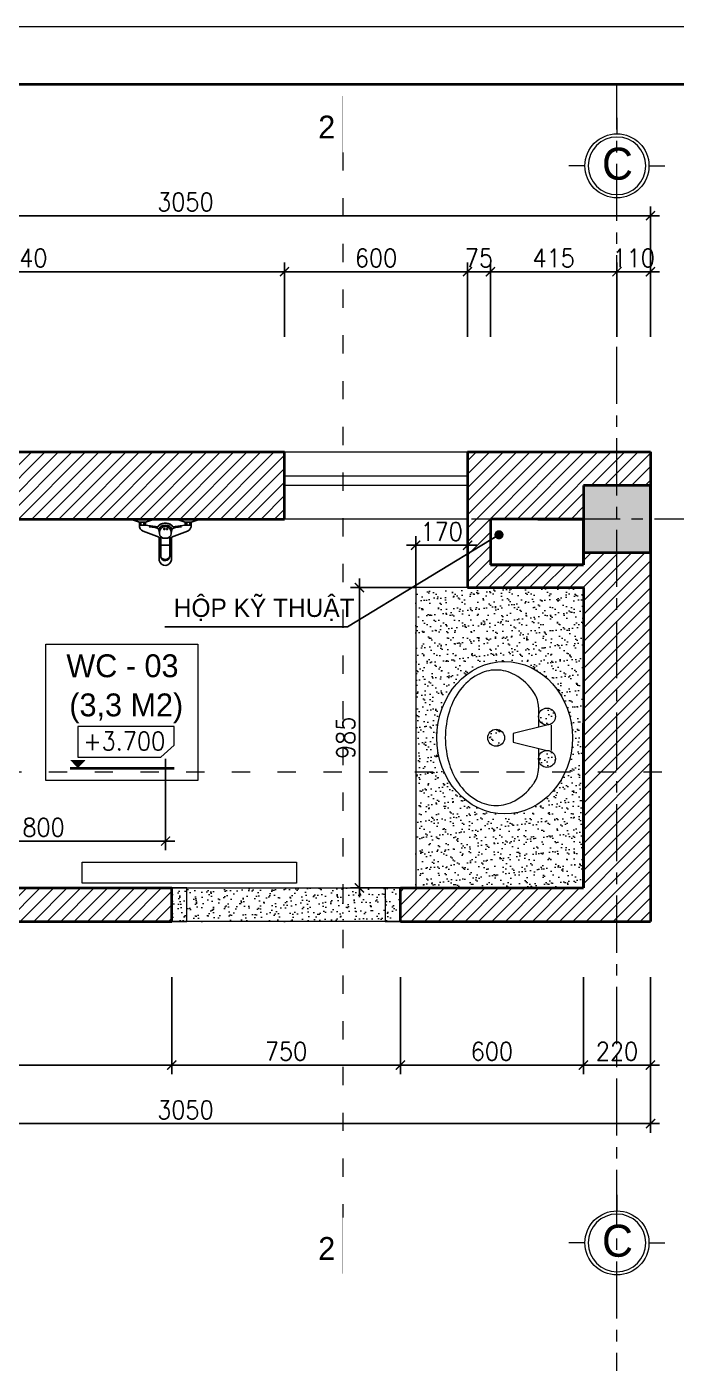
# Model space of a CAD drawing. Header units: millimetres. Extents: x -529782 to -142003, y -492574 to -273331.
# Drawn here: x -217351 to -215221, y -448707 to -444323 of the extents above; entities that cross this region are included whole.
import ezdxf
from ezdxf.enums import TextEntityAlignment as Align

# ---------------------------------------------------------------- set-up
doc = ezdxf.new("R2010")
doc.units = ezdxf.units.MM
doc.header["$LTSCALE"] = 500
doc.header["$MEASUREMENT"] = 0
doc.header["$PDMODE"] = 3
doc.linetypes.add('ACAD_ISO03W100', pattern=[30, 12, -18])
doc.linetypes.add('CENTER', pattern=[2, 1.25, -0.25, 0.25, -0.25])
doc.layers.get('0').update_dxf_attribs({"linetype": 'CONTINUOUS', "lineweight": 13})
doc.layers.get('Defpoints').update_dxf_attribs({"color": 255, "linetype": 'CONTINUOUS', "lineweight": 13})
for name, color, linetype, lineweight in [('1.cat 30', 30, 'CONTINUOUS', 35), ('1.cot', 2, 'CONTINUOUS', 35), ('2.thay 145', 145, 'CONTINUOUS', 18), ('3.manh 08', 8, 'CONTINUOUS', 9), ('5.noi that 15', 15, 'CONTINUOUS', 9), ('7.tim 67', 67, 'CENTER', 9), ('8.vat lieu 08', 8, 'CONTINUOUS', 5), ('9.text \xad white', 7, 'CONTINUOUS', 15), ('CA.dim 08', 251, 'CONTINUOUS', 13), ('CA.manh 08', 8, 'CONTINUOUS', 9), ('CA.thay 145', 145, 'CONTINUOUS', 18), ('noithat', 15, 'CONTINUOUS', 9)]:
    doc.layers.add(name, color=color, linetype=linetype, lineweight=lineweight)
for name, color, linetype in [('Furniture', 155, 'CONTINUOUS'), ('HACH', 250, 'CONTINUOUS'), ('THAY', 7, 'CONTINUOUS')]:
    doc.layers.add(name, color=color, linetype=linetype)
doc.styles.add('CA.JSC1', font='')
doc.styles.get("Standard").update_dxf_attribs({"font": 'txt.shx', "width": 0.9})
doc.styles.add('VnAvantH', font='')
doc.styles.get('CA.JSC1').set_extended_font_data('.VnAvantH')
doc.styles.get('VnAvantH').set_extended_font_data('.VnAvantH')
doc.dimstyles.new('CA 30', dxfattribs={"dimscale": 0, "dimtxt": 60, "dimasz": 30, "dimexe": 30, "dimexo": 0, "dimgap": 15, "dimtad": 1, "dimdec": 0, "dimzin": 0, "dimdsep": 46, "dimtxsty": 'Standard', "dimblk": 'ARCHTICK', "dimcen": 0.09, "dimdle": 30, "dimclrd": 256, "dimclre": 256, "dimclrt": 7, "dimadec": 0, "dimazin": 0, "dimtfac": 1, "dimtdec": 0, "dimtix": 1, "dimtmove": 2, "dimatfit": 3, "dimldrblk": 'DOT', "dimfxl": 1, "dimtolj": 1, "dimtzin": 0, "dimarcsym": 0})

# ---------------------------------------------------------------- blocks, each defined once
blk = doc.blocks.new('A$C1A9D127A')
at = {"layer": 'noithat', "color": 135, "linetype": 'Continuous'}
for p, q in [((49.99985728343017, 109.9998206971213), (-0.0001427165698260069, 109.9998206971213)), ((-0.0001427165698260069, 109.9998206971213), (-0.0001427165698260069, -0.000179302878677845)), ((49.99985728343017, -0.000179302878677845), (49.99985728343017, 109.9998206971213)), ((-0.0001427165698260069, -0.000179302878677845), (49.99985728343017, -0.000179302878677845))]:
    blk.add_line(p, q, dxfattribs=at)
blk = doc.blocks.new('A$C4F894D79')
at = {"layer": 'noithat'}
for p, q in [((242.2402637004852, 435.7401064969599), (339.1364504694939, 435.7401064969599)), ((242.2402637004852, 419.5907420367002), (274.5389926210046, 290.3958263471723)), ((306.8377215415239, 290.3958263471723), (339.1364504694939, 419.5907420367002)), ((173.4940664246678, 387.2920131161809), (250.3149459287524, 387.2920131161809)), ((331.0617682337761, 387.2920131161809), (408.1046692058444, 387.2920131161809)), ((274.5389926210046, 290.3958263471723), (306.8377215415239, 290.3958263471723))]:
    blk.add_line(p, q, dxfattribs=at)
for centre in [(209.9415347799659, 419.5907420367002), (371.4351793900132, 419.5907420367002), (290.6883570849895, 225.7983685024083)]:
    blk.add_circle(centre, 32.29872892255662, dxfattribs=at)
for centre, radius, start, end in [((232.9384881556034, 196.217803709209), 208.265595459182, 122.2598079683541, 151.0887989992334), ((173.4940664246678, 290.3958263471723), 96.89618676766986, 90, 122.2598079683541), ((408.1046692058444, 290.3958263471723), 96.89618676766986, 56.09549007639636, 90), ((313.5024673640728, 149.6368352472782), 266.4918060370317, 53.13010218340126, 56.09549007639636), ((348.4382260069251, 196.217803709209), 208.265595459182, 28.91120100076662, 53.13010218340126), ((179.3781519606709, 225.7983685024083), 147.0796262590559, 151.0887989992334, 180), ((401.9985622018576, 225.7983685024083), 147.0796262590559, 0, 28.91120100076662), ((179.3781519606709, 225.7983685024083), 147.0796262590559, 180, 208.9112010007666), ((401.9985622018576, 225.7983685024083), 147.0796262590559, 331.0887989992334, 0), ((232.9384881556034, 255.3789332956076), 208.265595459182, 208.9112010007666, 233.1301021834012), ((348.4382260069251, 255.3789332956076), 208.265595459182, 306.8698978165987, 331.0887989992334), ((267.8742468059063, 301.9599017575383), 266.4918060370317, 233.1301021834012, 252.742060996397), ((313.5024673640728, 301.9599017575383), 266.4918060370317, 287.257939003603, 306.8698978165987), ((290.6883570849895, 375.3974571116269), 343.3914621439997, 252.742060996397, 270), ((290.6883570849895, 375.3974571116269), 343.3914621439997, 270, 287.257939003603)]:
    blk.add_arc(centre, radius, start, end, dxfattribs=at)
blk.add_ellipse((290.6883570849895, 258.0971533693373), major_axis=(-290.6885603030169, 5.339685868958306e-14), ratio=0.888888696429528, dxfattribs=at)
blk = doc.blocks.new('A$C74453D6C')
at = {"layer": 'Furniture'}
for p, q in [((90.00004055414684, 59.99998792131373), (90.00004055414684, 133.3727891468952)), ((130.0000405541468, 59.99998792131373), (130.0000405541468, 136.5645039243973)), ((95.00004055414684, 57.55009246669215), (95.00004055413956, 122.520982168644)), ((125.0000405541468, 57.55009246669943), (125.0000405541468, 124.236653910637)), ((95.11470012660357, 86.01529364433372), (125.122548461306, 86.01529364433372)), ((101.9408958789099, 62.71628759763553), (118.0591852293765, 62.71628759763553)), ((25.00004055414684, 19.99998792131373), (45.00004055414684, 19.99998792131373)), ((25.00004055414684, 9.999987921313732), (25.00004055414684, 19.99998792131373)), ((25.00004055414684, 9.999987921313732), (45.00004055414684, 9.999987921313732)), ((30.00004055414684, 9.999987921313732), (30.00004055414684, 19.99998792131373)), ((40.00004055414684, 9.999987921321008), (40.00004055415411, 19.99998792131373)), ((45.00004055415411, 19.99998792131373), (85.2706697194335, 25.17879571032245)), ((45.00004055414684, 9.999987921313732), (45.00004055415411, 19.99998792131373)), ((175.0000405541396, 19.99998792131373), (134.7294113888602, 25.17879571032245)), ((195.0000405541468, 19.99998792131373), (175.0000405541468, 19.99998792131373)), ((175.0000405541468, 9.999987921313732), (175.0000405541396, 19.99998792131373)), ((195.0000405541468, 9.999987921313732), (175.0000405541468, 9.999987921313732)), ((180.0000405541468, 9.999987921321008), (180.0000405541396, 19.99998792131373)), ((190.0000405541468, 9.999987921313732), (190.0000405541468, 19.99998792131373)), ((195.0000405541468, 9.999987921313732), (195.0000405541468, 19.99998792131373)), ((4.055413592141122e-05, -1.207867899211124e-05), (220.0000405541359, -1.207867899211124e-05))]:
    blk.add_line(p, q, dxfattribs=at)
for points in [[(90.00004055414684, 59.99998792131373), (37.30134187035947, 39.29688557474583, 0.3252642360319261), (25.00004055414684, 19.99998792131373, -1.548050645562933)], [(130.0000405541468, 59.99998792131373), (182.6987392379342, 39.29688557474583, -0.3252642360319261), (195.0000405541468, 19.99998792131373, 1.548050645562933)], [(56.5251327026017, 25.24673331608938), (76.8877200070965, 28.10110671093571, 0.2006331427512579), (88.31913278787033, 34.88027260484523), (90.10549242389607, 43.08674152079038)], [(163.474948405692, 25.24673331608938), (143.1123611011972, 28.10110671093571, -0.2006331427512579), (131.6809483204233, 34.88027260484523), (129.8945886843976, 43.08674152079038)]]:
    blk.add_lwpolyline(points, format="xyb", dxfattribs=at)
for points in [[(102.6087625633481, 31.31236402360082), (105.8239188685511, 31.31236402360082), (105.8239188685511, 34.16673741844716), (102.6087625633481, 34.16673741844716)], [(111.8968763975972, 31.31236402360082), (115.1120327028002, 31.31236402360082), (115.1120327028002, 34.16673741844716), (111.8968763975972, 34.16673741844716)]]:
    blk.add_lwpolyline(points, close=True, dxfattribs=at)
for centre, radius, start, end in [((110.2635287735393, 131.6664940844057), 20.33520094954251, 13.93751671155681, 175.1867409463144), ((110.1156574555644, 121.3571568103944), 15.1603550016278, 10.94904892019507, 175.5972039167274), ((110.443214400846, 115.6295411371539), 16.91104899025838, 30.59483760564591, 155.9514152310126), ((110.0000405541359, 44.64304854050715), 19.78867814970727, 114.0328522402732, 65.96714775972676), ((33.30998220064066, -47.02486619494448), 57.62715607375797, 98.29106195623102, 125.3117570166111), ((36.69009890763118, -47.02486619494448), 57.62715607375797, 54.68824298338892, 81.70893804376897), ((110.0000405541359, 44.27243831817032), 31.24274267596707, 217.6718688675373, 309.0224938748531), ((110.0000405541359, 44.64304854050715), 24.78867814970727, 205.4382988911245, 334.561701109831), ((110.0000405541359, 44.27243831817032), 31.24274267596707, 230.977506125147, 322.3281311324627), ((183.3099822006407, -47.02486619494448), 57.62715607375797, 98.29106195623102, 125.3117570166111), ((186.6900989076312, -47.02486619494448), 57.62715607375797, 54.68824298338892, 81.70893804376897)]:
    blk.add_arc(centre, radius, start, end, dxfattribs=at)
blk = doc.blocks.new('khung co loan')
at = {"layer": '1.cat 30'}
blk.add_lwpolyline([(1158.281703106128, -14553.47590842255), (1158.281703106128, -303.4759079545038), (20658.28170374641, -303.4759079545038), (20658.28170374641, -14553.47590842255)], close=True, dxfattribs=at)
at = {"layer": '3.manh 08'}
blk.add_lwpolyline([(0, -14850.00000048772), (21000.00000000023, -14850.00000048772), (21000.00000000023, -4.877219907939434e-07), (0, -4.877219907939434e-07)], close=True, dxfattribs=at)
blk = doc.blocks.new('A$C41BA5761')
at = {"layer": '2.thay 145'}
blk.add_lwpolyline([(839.9994073519047, 524.9998310285737, -3898660.642287513), (839.9994073521084, 525.0001542164828, 1.154242490888426e-06), (839.9994073524431, 524.9999926225864, 1.154242490888426e-06)], format="xyb", dxfattribs=at)
at = {"layer": '3.manh 08'}
for p, q in [((524.9994049160159, 1050.000159478077), (524.9994049160159, 875.0001713204256)), ((174.9994048396911, 525.0001523148676), (-0.000583361616008915, 525.0001523148676)), ((874.9994049923262, 525.0001523148676), (1049.999393193633, 525.0001523148676)), ((524.9994049160159, 0.0001831847475841641), (524.9994049160159, 175.000171342399))]:
    blk.add_line(p, q, dxfattribs=at)
blk.add_arc((524.9994049160159, 525.0001713313977), 349.9999999890093, 359.9999968883953, 359.9999381014106, dxfattribs=at)
blk = doc.blocks.new('_ArchTick')
at = {"color": 1, "linetype": 'ByBlock', "const_width": 0.150000081}
blk.add_lwpolyline([(-0.5000002699998731, -0.5000002699998731), (0.5000002699998731, 0.5000002699998731)], dxfattribs=at)
blk = doc.blocks.new('*D833')
at = {"layer": 'CA.dim 08', "lineweight": -2, "transparency": 16777216}
for p, q in [((-218245.3182718493, -445340.1139941132), (-218245.3182718493, -445096.7197092463)), ((-216505.3182718494, -445340.1139941132), (-216505.3182718494, -445096.7197092463)), ((-218275.3182718493, -445126.7197092463), (-216475.3182718494, -445126.7197092463))]:
    blk.add_line(p, q, dxfattribs=at)
at = {"layer": 'Defpoints', "color": 0, "transparency": 16777216}
for p in [(-216505.3182718494, -445126.7197092463), (-218245.3182718493, -445340.1139941132), (-216505.3182718494, -445340.1139941132)]:
    blk.add_point(p, dxfattribs=at)
at = {"layer": 'CA.dim 08', "lineweight": -2, "transparency": 16777216, "xscale": 30, "yscale": 30, "zscale": 30, "rotation": 180}
blk.add_blockref('_ArchTick', (-218245.3182718493, -445126.7197092463), dxfattribs=at)
at = {"layer": 'CA.dim 08', "lineweight": -2, "transparency": 16777216, "xscale": 30, "yscale": 30, "zscale": 30}
blk.add_blockref('_ArchTick', (-216505.3182718494, -445126.7197092463), dxfattribs=at)
at = {"layer": 'CA.dim 08', "color": 7, "transparency": 16777216, "insert": (-217375.3182718493, -445081.7197092463), "char_height": 60, "attachment_point": 5}
blk.add_mtext('\\A1;1740', dxfattribs=at)
blk = doc.blocks.new('_DOT')
at = {"color": 1, "linetype": 'ByBlock'}
blk.add_line((-0.5, 0), (-1, 0), dxfattribs=at)
at = {"color": 1, "linetype": 'ByBlock', "const_width": 0.5}
blk.add_lwpolyline([(-0.25, 0, 1), (0.25, 0, 1)], format="xyb", close=True, dxfattribs=at)
blk = doc.blocks.new('DOT')
at = {"layer": 'THAY', "color": 0, "linetype": 'ByBlock'}
blk.add_line((-0.5, 0), (-1, 0), dxfattribs=at)
at = {"layer": 'THAY', "color": 0, "linetype": 'ByBlock', "const_width": 0.5}
blk.add_lwpolyline([(-0.25, 0, 1), (0.25, 0, 1)], format="xyb", close=True, dxfattribs=at)
blk = doc.blocks.new('*D834')
at = {"layer": 'CA.dim 08', "lineweight": -2, "transparency": 16777216}
for p, q in [((-216505.3182718494, -445340.1139941132), (-216505.3182718494, -445096.7197092463)), ((-215905.3182718494, -445340.1139941132), (-215905.3182718494, -445096.7197092463)), ((-216535.3182718494, -445126.7197092463), (-215875.3182718494, -445126.7197092463))]:
    blk.add_line(p, q, dxfattribs=at)
at = {"layer": 'Defpoints', "color": 0, "transparency": 16777216}
for p in [(-215905.3182718494, -445126.7197092463), (-216505.3182718494, -445340.1139941132), (-215905.3182718494, -445340.1139941132)]:
    blk.add_point(p, dxfattribs=at)
at = {"layer": 'CA.dim 08', "lineweight": -2, "transparency": 16777216, "xscale": 30, "yscale": 30, "zscale": 30, "rotation": 180}
blk.add_blockref('_ArchTick', (-216505.3182718494, -445126.7197092463), dxfattribs=at)
at = {"layer": 'CA.dim 08', "lineweight": -2, "transparency": 16777216, "xscale": 30, "yscale": 30, "zscale": 30}
blk.add_blockref('_ArchTick', (-215905.3182718494, -445126.7197092463), dxfattribs=at)
at = {"layer": 'CA.dim 08', "color": 7, "transparency": 16777216, "insert": (-216205.3182718494, -445081.7197092463), "char_height": 60, "attachment_point": 5}
blk.add_mtext('\\A1;600', dxfattribs=at)
blk = doc.blocks.new('*D835')
at = {"layer": 'CA.dim 08', "lineweight": -2, "transparency": 16777216}
for p, q in [((-215905.3182718494, -445340.1139941132), (-215905.3182718494, -445096.7197092463)), ((-215830.3182718494, -445340.1139941132), (-215830.3182718494, -445096.7197092463)), ((-215905.3182718494, -445126.7197092463), (-215935.3182718494, -445126.7197092463)), ((-215905.3182718494, -445126.7197092463), (-215830.3182718494, -445126.7197092463)), ((-215830.3182718494, -445126.7197092463), (-215800.3182718494, -445126.7197092463))]:
    blk.add_line(p, q, dxfattribs=at)
at = {"layer": 'Defpoints', "color": 0, "transparency": 16777216}
for p in [(-215830.3182718494, -445126.7197092463), (-215905.3182718494, -445340.1139941132), (-215830.3182718494, -445340.1139941132)]:
    blk.add_point(p, dxfattribs=at)
at = {"layer": 'CA.dim 08', "lineweight": -2, "transparency": 16777216, "xscale": 30, "yscale": 30, "zscale": 30}
blk.add_blockref('_ArchTick', (-215905.3182718494, -445126.7197092463), dxfattribs=at)
at = {"layer": 'CA.dim 08', "lineweight": -2, "transparency": 16777216, "xscale": 30, "yscale": 30, "zscale": 30, "rotation": 180}
blk.add_blockref('_ArchTick', (-215830.3182718494, -445126.7197092463), dxfattribs=at)
at = {"layer": 'CA.dim 08', "color": 7, "transparency": 16777216, "insert": (-215867.8182718494, -445081.7197092463), "char_height": 60, "attachment_point": 5}
blk.add_mtext('\\A1;75', dxfattribs=at)
blk = doc.blocks.new('*D836')
at = {"layer": 'CA.dim 08', "lineweight": -2, "transparency": 16777216}
for p, q in [((-215830.3182718494, -445340.1139941132), (-215830.3182718494, -445096.7197092463)), ((-215415.3182718494, -445340.1139941132), (-215415.3182718494, -445096.7197092463)), ((-215860.3182718494, -445126.7197092463), (-215385.3182718494, -445126.7197092463))]:
    blk.add_line(p, q, dxfattribs=at)
at = {"layer": 'Defpoints', "color": 0, "transparency": 16777216}
for p in [(-215415.3182718494, -445126.7197092463), (-215830.3182718494, -445340.1139941132), (-215415.3182718494, -445340.1139941132)]:
    blk.add_point(p, dxfattribs=at)
at = {"layer": 'CA.dim 08', "lineweight": -2, "transparency": 16777216, "xscale": 30, "yscale": 30, "zscale": 30, "rotation": 180}
blk.add_blockref('_ArchTick', (-215830.3182718494, -445126.7197092463), dxfattribs=at)
at = {"layer": 'CA.dim 08', "lineweight": -2, "transparency": 16777216, "xscale": 30, "yscale": 30, "zscale": 30}
blk.add_blockref('_ArchTick', (-215415.3182718494, -445126.7197092463), dxfattribs=at)
at = {"layer": 'CA.dim 08', "color": 7, "transparency": 16777216, "insert": (-215622.8182718494, -445081.7197092463), "char_height": 60, "attachment_point": 5}
blk.add_mtext('\\A1;415', dxfattribs=at)
blk = doc.blocks.new('*D837')
at = {"layer": 'CA.dim 08', "lineweight": -2, "transparency": 16777216}
for p, q in [((-215415.3182718494, -445340.1139941132), (-215415.3182718494, -445096.7197092463)), ((-215305.3182718494, -445340.1139941132), (-215305.3182718494, -445096.7197092463)), ((-215415.3182718494, -445126.7197092463), (-215445.3182718494, -445126.7197092463)), ((-215415.3182718494, -445126.7197092463), (-215305.3182718494, -445126.7197092463)), ((-215305.3182718494, -445126.7197092463), (-215275.3182718494, -445126.7197092463))]:
    blk.add_line(p, q, dxfattribs=at)
at = {"layer": 'Defpoints', "color": 0, "transparency": 16777216}
for p in [(-215305.3182718494, -445126.7197092463), (-215415.3182718494, -445340.1139941132), (-215305.3182718494, -445340.1139941132)]:
    blk.add_point(p, dxfattribs=at)
at = {"layer": 'CA.dim 08', "lineweight": -2, "transparency": 16777216, "xscale": 30, "yscale": 30, "zscale": 30}
blk.add_blockref('_ArchTick', (-215415.3182718494, -445126.7197092463), dxfattribs=at)
at = {"layer": 'CA.dim 08', "lineweight": -2, "transparency": 16777216, "xscale": 30, "yscale": 30, "zscale": 30, "rotation": 180}
blk.add_blockref('_ArchTick', (-215305.3182718494, -445126.7197092463), dxfattribs=at)
at = {"layer": 'CA.dim 08', "color": 7, "transparency": 16777216, "insert": (-215360.3182718494, -445081.7197092463), "char_height": 60, "attachment_point": 5}
blk.add_mtext('\\A1;110', dxfattribs=at)
blk = doc.blocks.new('*D838')
at = {"layer": 'CA.dim 08', "lineweight": -2, "transparency": 16777216}
for p, q in [((-218355.3182718493, -445340.1139941132), (-218355.3182718493, -444912.9659336547)), ((-215305.3182718494, -445340.1139941132), (-215305.3182718494, -444912.9659336547)), ((-218385.3182718493, -444942.9659336547), (-215275.3182718494, -444942.9659336547))]:
    blk.add_line(p, q, dxfattribs=at)
at = {"layer": 'Defpoints', "color": 0, "transparency": 16777216}
for p in [(-215305.3182718494, -444942.9659336547), (-218355.3182718493, -445340.1139941132), (-215305.3182718494, -445340.1139941132)]:
    blk.add_point(p, dxfattribs=at)
at = {"layer": 'CA.dim 08', "lineweight": -2, "transparency": 16777216, "xscale": 30, "yscale": 30, "zscale": 30, "rotation": 180}
blk.add_blockref('_ArchTick', (-218355.3182718493, -444942.9659336547), dxfattribs=at)
at = {"layer": 'CA.dim 08', "lineweight": -2, "transparency": 16777216, "xscale": 30, "yscale": 30, "zscale": 30}
blk.add_blockref('_ArchTick', (-215305.3182718494, -444942.9659336547), dxfattribs=at)
at = {"layer": 'CA.dim 08', "color": 7, "transparency": 16777216, "insert": (-216830.3182718493, -444897.9659336547), "char_height": 60, "attachment_point": 5}
blk.add_mtext('\\A1;3050', dxfattribs=at)
blk = doc.blocks.new('*D849')
at = {"layer": 'CA.dim 08', "lineweight": -2, "transparency": 16777216}
for p, q in [((-218245.3182718494, -447440.4341369509), (-218245.3182718494, -447758.9556624941)), ((-216875.3182718493, -447440.4341369509), (-216875.3182718493, -447758.9556624941)), ((-218275.3182718494, -447728.9556624941), (-216845.3182718493, -447728.9556624941))]:
    blk.add_line(p, q, dxfattribs=at)
at = {"layer": 'Defpoints', "color": 0, "transparency": 16777216}
for p in [(-218245.3182718494, -447440.4341369509), (-216875.3182718493, -447440.4341369509), (-216875.3182718493, -447728.9556624941)]:
    blk.add_point(p, dxfattribs=at)
at = {"layer": 'CA.dim 08', "lineweight": -2, "transparency": 16777216, "xscale": 30, "yscale": 30, "zscale": 30, "rotation": 180}
blk.add_blockref('_ArchTick', (-218245.3182718494, -447728.9556624941), dxfattribs=at)
at = {"layer": 'CA.dim 08', "lineweight": -2, "transparency": 16777216, "xscale": 30, "yscale": 30, "zscale": 30}
blk.add_blockref('_ArchTick', (-216875.3182718493, -447728.9556624941), dxfattribs=at)
at = {"layer": 'CA.dim 08', "color": 7, "transparency": 16777216, "insert": (-217560.3182718494, -447683.9556624941), "char_height": 60, "attachment_point": 5}
blk.add_mtext('\\A1;1370', dxfattribs=at)
blk = doc.blocks.new('*D850')
at = {"layer": 'CA.dim 08', "lineweight": -2, "transparency": 16777216}
for p, q in [((-216875.3182718493, -447440.4341369509), (-216875.3182718493, -447758.9556624941)), ((-216125.3182718493, -447440.4341369509), (-216125.3182718493, -447758.9556624941)), ((-216905.3182718493, -447728.9556624941), (-216095.3182718493, -447728.9556624941))]:
    blk.add_line(p, q, dxfattribs=at)
at = {"layer": 'Defpoints', "color": 0, "transparency": 16777216}
for p in [(-216875.3182718493, -447440.4341369509), (-216125.3182718493, -447440.4341369509), (-216125.3182718493, -447728.9556624941)]:
    blk.add_point(p, dxfattribs=at)
at = {"layer": 'CA.dim 08', "lineweight": -2, "transparency": 16777216, "xscale": 30, "yscale": 30, "zscale": 30, "rotation": 180}
blk.add_blockref('_ArchTick', (-216875.3182718493, -447728.9556624941), dxfattribs=at)
at = {"layer": 'CA.dim 08', "lineweight": -2, "transparency": 16777216, "xscale": 30, "yscale": 30, "zscale": 30}
blk.add_blockref('_ArchTick', (-216125.3182718493, -447728.9556624941), dxfattribs=at)
at = {"layer": 'CA.dim 08', "color": 7, "transparency": 16777216, "insert": (-216500.3182718493, -447683.9556624941), "char_height": 60, "attachment_point": 5}
blk.add_mtext('\\A1;750', dxfattribs=at)
blk = doc.blocks.new('*D851')
at = {"layer": 'CA.dim 08', "lineweight": -2, "transparency": 16777216}
for p, q in [((-216125.3182718493, -447440.4341369509), (-216125.3182718493, -447758.9556624941)), ((-215525.3182718494, -447440.4341369509), (-215525.3182718494, -447758.9556624941)), ((-216155.3182718493, -447728.9556624941), (-215495.3182718494, -447728.9556624941))]:
    blk.add_line(p, q, dxfattribs=at)
at = {"layer": 'Defpoints', "color": 0, "transparency": 16777216}
for p in [(-216125.3182718493, -447440.4341369509), (-215525.3182718494, -447440.4341369509), (-215525.3182718494, -447728.9556624941)]:
    blk.add_point(p, dxfattribs=at)
at = {"layer": 'CA.dim 08', "lineweight": -2, "transparency": 16777216, "xscale": 30, "yscale": 30, "zscale": 30, "rotation": 180}
blk.add_blockref('_ArchTick', (-216125.3182718493, -447728.9556624941), dxfattribs=at)
at = {"layer": 'CA.dim 08', "lineweight": -2, "transparency": 16777216, "xscale": 30, "yscale": 30, "zscale": 30}
blk.add_blockref('_ArchTick', (-215525.3182718494, -447728.9556624941), dxfattribs=at)
at = {"layer": 'CA.dim 08', "color": 7, "transparency": 16777216, "insert": (-215825.3182718493, -447683.9556624941), "char_height": 60, "attachment_point": 5}
blk.add_mtext('\\A1;600', dxfattribs=at)
blk = doc.blocks.new('*D852')
at = {"layer": 'CA.dim 08', "lineweight": -2, "transparency": 16777216}
for p, q in [((-215525.3182718494, -447440.4341369509), (-215525.3182718494, -447758.9556624941)), ((-215305.3182718494, -447440.4341369509), (-215305.3182718494, -447758.9556624941)), ((-215555.3182718494, -447728.9556624941), (-215275.3182718494, -447728.9556624941))]:
    blk.add_line(p, q, dxfattribs=at)
at = {"layer": 'Defpoints', "color": 0, "transparency": 16777216}
for p in [(-215525.3182718494, -447440.4341369509), (-215305.3182718494, -447440.4341369509), (-215305.3182718494, -447728.9556624941)]:
    blk.add_point(p, dxfattribs=at)
at = {"layer": 'CA.dim 08', "lineweight": -2, "transparency": 16777216, "xscale": 30, "yscale": 30, "zscale": 30, "rotation": 180}
blk.add_blockref('_ArchTick', (-215525.3182718494, -447728.9556624941), dxfattribs=at)
at = {"layer": 'CA.dim 08', "lineweight": -2, "transparency": 16777216, "xscale": 30, "yscale": 30, "zscale": 30}
blk.add_blockref('_ArchTick', (-215305.3182718494, -447728.9556624941), dxfattribs=at)
at = {"layer": 'CA.dim 08', "color": 7, "transparency": 16777216, "insert": (-215415.3182718494, -447683.9556624941), "char_height": 60, "attachment_point": 5}
blk.add_mtext('\\A1;220', dxfattribs=at)
blk = doc.blocks.new('*D853')
at = {"layer": 'CA.dim 08', "lineweight": -2, "transparency": 16777216}
for p, q in [((-218355.3182718493, -447440.4341369509), (-218355.3182718493, -447951.1179391042)), ((-215305.3182718494, -447440.4341369509), (-215305.3182718494, -447951.1179391042)), ((-218385.3182718493, -447921.1179391042), (-215275.3182718494, -447921.1179391042))]:
    blk.add_line(p, q, dxfattribs=at)
at = {"layer": 'Defpoints', "color": 0, "transparency": 16777216}
for p in [(-218355.3182718493, -447440.4341369509), (-215305.3182718494, -447440.4341369509), (-215305.3182718494, -447921.1179391042)]:
    blk.add_point(p, dxfattribs=at)
at = {"layer": 'CA.dim 08', "lineweight": -2, "transparency": 16777216, "xscale": 30, "yscale": 30, "zscale": 30, "rotation": 180}
blk.add_blockref('_ArchTick', (-218355.3182718493, -447921.1179391042), dxfattribs=at)
at = {"layer": 'CA.dim 08', "lineweight": -2, "transparency": 16777216, "xscale": 30, "yscale": 30, "zscale": 30}
blk.add_blockref('_ArchTick', (-215305.3182718494, -447921.1179391042), dxfattribs=at)
at = {"layer": 'CA.dim 08', "color": 7, "transparency": 16777216, "insert": (-216830.3182718493, -447876.1179391042), "char_height": 60, "attachment_point": 5}
blk.add_mtext('\\A1;3050', dxfattribs=at)
blk = doc.blocks.new('*D872')
at = {"layer": 'CA.dim 08', "lineweight": -2, "transparency": 16777216}
for p, q in [((-217695.8182718493, -446724.0107300665), (-217695.8182718493, -447024.244743627)), ((-216895.4368555892, -446724.0107300665), (-216895.4368555892, -447024.244743627)), ((-217725.8182718493, -446994.244743627), (-216865.4368555892, -446994.244743627))]:
    blk.add_line(p, q, dxfattribs=at)
at = {"layer": 'Defpoints', "color": 0, "transparency": 16777216}
for p in [(-217695.8182718493, -446724.0107300665), (-216895.4368555892, -446724.0107300665), (-216895.4368555892, -446994.244743627)]:
    blk.add_point(p, dxfattribs=at)
at = {"layer": 'CA.dim 08', "lineweight": -2, "transparency": 16777216, "xscale": 30, "yscale": 30, "zscale": 30, "rotation": 180}
blk.add_blockref('_ArchTick', (-217695.8182718493, -446994.244743627), dxfattribs=at)
at = {"layer": 'CA.dim 08', "lineweight": -2, "transparency": 16777216, "xscale": 30, "yscale": 30, "zscale": 30}
blk.add_blockref('_ArchTick', (-216895.4368555892, -446994.244743627), dxfattribs=at)
at = {"layer": 'CA.dim 08', "color": 7, "transparency": 16777216, "insert": (-217295.6275637192, -446949.244743627), "char_height": 60, "attachment_point": 5}
blk.add_mtext('\\A1;800', dxfattribs=at)
blk = doc.blocks.new('*D873')
at = {"layer": 'CA.dim 08', "lineweight": -2, "transparency": 16777216}
for p, q in [((-216075.3182718494, -446162.8890875999), (-216075.3182718494, -445993.9975884255)), ((-215905.3182718493, -446162.8890875999), (-215905.3182718493, -445993.9975884255)), ((-216105.3182718494, -446023.9975884255), (-215875.3182718493, -446023.9975884255))]:
    blk.add_line(p, q, dxfattribs=at)
at = {"layer": 'Defpoints', "color": 0, "transparency": 16777216}
for p in [(-215905.3182718493, -446023.9975884255), (-216075.3182718494, -446162.8890875999), (-215905.3182718493, -446162.8890875999)]:
    blk.add_point(p, dxfattribs=at)
at = {"layer": 'CA.dim 08', "lineweight": -2, "transparency": 16777216, "xscale": 30, "yscale": 30, "zscale": 30, "rotation": 180}
blk.add_blockref('_ArchTick', (-216075.3182718494, -446023.9975884255), dxfattribs=at)
at = {"layer": 'CA.dim 08', "lineweight": -2, "transparency": 16777216, "xscale": 30, "yscale": 30, "zscale": 30}
blk.add_blockref('_ArchTick', (-215905.3182718493, -446023.9975884255), dxfattribs=at)
at = {"layer": 'CA.dim 08', "color": 7, "transparency": 16777216, "insert": (-215990.3182718493, -445978.9975884255), "char_height": 60, "attachment_point": 5}
blk.add_mtext('\\A1;170', dxfattribs=at)
blk = doc.blocks.new('*D874')
at = {"layer": 'CA.dim 08', "lineweight": -2, "transparency": 16777216}
for p, q in [((-216259.6189275795, -446132.8890876002), (-216259.6189275795, -447177.88908762)), ((-216075.3182718495, -446162.8890876002), (-216289.6189275795, -446162.8890876002)), ((-216075.3182718139, -447147.88908762), (-216289.6189275795, -447147.88908762))]:
    blk.add_line(p, q, dxfattribs=at)
at = {"layer": 'Defpoints', "color": 0, "transparency": 16777216}
for p in [(-216075.3182718495, -446162.8890876002), (-216259.6189275795, -447147.88908762), (-216075.3182718139, -447147.88908762)]:
    blk.add_point(p, dxfattribs=at)
at = {"layer": 'CA.dim 08', "lineweight": -2, "transparency": 16777216, "xscale": 30, "yscale": 30, "zscale": 30}
for p, rotation in [((-216259.6189275795, -446162.8890876002), 90), ((-216259.6189275795, -447147.88908762), 270)]:
    blk.add_blockref('_ArchTick', p, dxfattribs=dict(at, rotation=rotation))
at = {"layer": 'CA.dim 08', "color": 7, "transparency": 16777216, "insert": (-216304.6189275795, -446655.3890876099), "char_height": 60, "attachment_point": 5, "rotation": 90}
blk.add_mtext('\\A1;985', dxfattribs=at)
blk = doc.blocks.new('ki hieu cost')
at = {"layer": '1.cat 30'}
blk.add_line((-119312.6479903211, -196389.5266377838), (-118175.9534743076, -196389.5266377837), dxfattribs=at)
at = {"layer": '3.manh 08'}
blk.add_lwpolyline([(-119227.225577535, -195933.8747298737), (-119227.225577535, -196268.1983629046), (-118320.4604987512, -196268.1983629046), (-118175.9534743076, -196138.8011558482), (-118175.9534743076, -195933.8747298737)], close=True, dxfattribs=at)
blk.add_solid([(-119312.6479903211, -196299.0221607631), (-119141.803164749, -196299.0221607631), (-119227.225577535, -196389.5266377839)], dxfattribs=at)

msp = doc.modelspace()

# ---------------------------------------------------------------- hatches: boundary and pattern name
at = {"layer": '1.cot'}
msp.add_hatch(color=256, dxfattribs=at).paths.add_polyline_path([(-215305.3182718494, -446047.8890875999), (-215305.3182718494, -445827.8890875999), (-215525.3182718494, -445827.8890875999), (-215525.3182718494, -446047.8890875999)])
at = {"layer": '8.vat lieu 08'}
h = msp.add_hatch(dxfattribs=at)
h.set_pattern_fill('AR-SAND', color=256, scale=20, angle=-1.272221872585407e-14, style=0)
h.set_pattern_definition([(37.49999999999999, (145395.6817281505, -688863.024899665), (-1.259867162192154, 38.53647538026317), [0, -30.4, 0, -34, 0, -32.5]), (7.49999999999999, (145395.6817281505, -688863.024899665), (35.39553410535455, 56.4429213045948), [0, -16.39999999999997, 0, -27.39999999999997, 0, -10.49999999999998]), (327.5, (145371.0817281504, -688863.024899665), (62.2828372350299, 0.1131810707392747), [0, -10, 0, -36, 0, -47]), (317.5, (145371.0817281504, -688863.024899665), (60.12253209144586, 17.55351129868497), [0, -5, 0, -23.6, 0, -27])])
h.paths.add_polyline_path([(-215525.3182718494, -447147.8890875999), (-215525.3182718494, -446162.8890875999), (-216075.3182718494, -446162.8890875999), (-216075.3182718494, -447147.8890875999)])
edge = h.paths.add_edge_path(flags=16)
edge.add_ellipse((-215783.7080472694, -446655.3890875999), major_axis=(3.280879111591468e-12, 250.0000000168511), ratio=0.8888886964294748, start_angle=0, end_angle=360)
h.paths.add_polyline_path([(-215929.4360818922, -446812.3917286091, -0.08572206654637099), (-215964.8892204255, -446742.8995914664, -0.07535103017401021), (-215978.1525398401, -446655.3890875999, -0.0753510301739036), (-215964.8892204256, -446567.8785837337, -0.08572204535441781), (-215929.4360934529, -446498.3864620281, -0.000461484989859343), (-215929.237713133, -446498.1219551796, 0.08584387585893943), (-215964.8240233528, -446567.6687174023, 0.07553812096035509), (-215978.1525398401, -446655.3890875999, 0.07553812058879594), (-215964.8240234824, -446743.1094573808, 0.08584385471366865), (-215929.2377249522, -446812.656204285, -0.0004614306025190537)], flags=0)
h.paths.add_polyline_path([(-215693.7340214578, -446812.6562043976, 0.0003606121872104157), (-215693.535664349, -446812.3917284966, -0.0004614309953658721)], flags=0)
h.paths.add_polyline_path([(-215686.7662858718, -446802.8544853874, 0.1490250675690551), (-215672.5969842636, -446756.3702820493), (-215672.5969842637, -446690.1113098243), (-215755.9303176036, -446669.2779764857), (-215755.9303176037, -446641.5001987078), (-215672.5969842637, -446620.666865374), (-215672.5969842636, -446554.5988375933, 0.1340839105686908), (-215684.1630290399, -446512.2443722137, -0.1340839105682464), (-215672.5969842636, -446554.5988375931), (-215672.5969842636, -446585.9446431519, -0.4142135623548981), (-215644.8192064857, -446558.1668653723, -1), (-215644.8192064927, -446613.7224209316), (-215755.9303176036, -446641.5001987078), (-215755.9303176037, -446669.2779764857), (-215644.8192064927, -446697.0557542683, -1), (-215644.8192064857, -446752.6113098275, -0.4142135623548981), (-215672.5969842636, -446724.8335320479), (-215672.5969842636, -446756.3702820493, -0.1490250675690551)], flags=0)
h.paths.add_polyline_path([(-215811.4858731627, -446627.6113098203, -1), (-215811.4858731627, -446683.1668653795, -1)], flags=0)
h = msp.add_hatch(dxfattribs=at)
h.set_pattern_fill('AR-SAND', color=256, scale=20, angle=-90.00000000000001, style=0)
h.set_pattern_definition([(307.5, (145345.6817281505, -688863.024899665), (38.53647538026317, 1.259867162192156), [0, -30.39999999999997, 0, -33.99999999999994, 0, -32.49999999999994]), (277.5, (145345.6817281505, -688863.024899665), (56.4429213045948, -35.39553410535455), [0, -16.4, 0, -27.4, 0, -10.5]), (237.5, (145345.6817281505, -688838.4248996652), (0.1131810707392785, -62.2828372350299), [0, -10, 0, -36, 0, -47]), (227.5, (145345.6817281505, -688838.4248996652), (17.55351129868497, -60.12253209144586), [0, -5, 0, -23.6, 0, -27])])
h.paths.add_polyline_path([(-216125.3182718494, -447257.8890876216), (-216125.3182718493, -447147.8890876216), (-216175.3182718494, -447147.8890876202), (-216175.3182718494, -447257.8890876202)])
h.paths.add_polyline_path([(-216175.3182718494, -447257.8890876202), (-216175.3182718493, -447147.8890876202), (-216825.3182718494, -447147.8890876013), (-216825.3182718494, -447257.8890876013)])
h.paths.add_polyline_path([(-216825.3182718493, -447257.8890876013), (-216825.3182718493, -447147.8890876013), (-216875.3182718493, -447147.8890875999), (-216875.3182718494, -447257.8890875999)])
at = {"layer": 'HACH'}
h = msp.add_hatch(dxfattribs=at)
h.set_pattern_fill('ANSI31', color=256, scale=250, style=0)
h.set_pattern_definition([(45, (-116397.7839468872, -20307.45422743808), (-22.09708691207961, 22.09708691207961), [])])
h.paths.add_polyline_path([(-218355.3182718493, -445717.8890875999), (-218355.3182718493, -447257.8890875999), (-216875.3182718493, -447257.8890875999), (-216875.3182718493, -447147.8890875999), (-218245.3182718494, -447147.8890875999), (-218245.3182718494, -445937.8890875999), (-218104.3310602832, -445937.8890875999), (-216505.3182718494, -445937.8890875999), (-216505.3182718494, -445717.8890875999)])
h.paths.add_polyline_path([(-215525.3182718494, -445937.8890875999), (-215525.3182718494, -445827.8890875999), (-215305.3182718494, -445827.8890875999), (-215305.3182718494, -445717.8890875999), (-215905.3182718494, -445717.8890875999), (-215905.3182718493, -446162.8890875999), (-215525.3182718494, -446162.8890875999), (-215525.3182718494, -447147.8890875999), (-216075.3182718494, -447147.8890875999), (-216125.3182718493, -447147.8890876216), (-216125.3182718493, -447257.8890876216), (-215305.3182718494, -447257.889087592), (-215305.3182718494, -446047.8890875999), (-215525.3182718494, -446047.8890875999), (-215525.3182718494, -446087.8890875999), (-215830.3182718494, -446087.8890875999), (-215830.3182718494, -445937.8890875999)])

# ---------------------------------------------------------------- linework, layer by layer
at = {"layer": '1.cat 30'}
for p, q in [((-218355.3182718493, -445717.8890875999), (-216505.3182718494, -445717.8890875999)), ((-216505.3182718494, -445937.8890875999), (-216505.3182718494, -445717.8890875999)), ((-215905.3182718494, -445717.8890875999), (-215305.3182718494, -445717.8890875999)), ((-215905.3182718494, -445717.8890875999), (-215905.3182718493, -446162.8890875999)), ((-215305.3182718494, -445717.8890875999), (-215305.3182718494, -447257.889087592)), ((-218245.3182718494, -445937.8890875999), (-216505.3182718494, -445937.8890875999)), ((-215830.3182718494, -445937.8890875999), (-215830.3182718494, -446087.8890875999)), ((-215525.3182718494, -445937.8890875999), (-215830.3182718494, -445937.8890875999)), ((-215675.3182718494, -445937.8890875999), (-215525.3182718494, -445937.8890875999)), ((-215525.3182718494, -446087.8890875999), (-215525.3182718494, -445937.8890875999)), ((-215525.3182718494, -446087.8890875999), (-215525.3182718494, -445937.8890875999)), ((-215525.3182718494, -446047.8890875999), (-215525.3182718494, -446087.8890875999)), ((-215525.3182718494, -446087.8890875999), (-215525.3182718494, -446047.8890875999)), ((-215830.3182718494, -446087.8890875999), (-215525.3182718494, -446087.8890875999)), ((-215525.3182718494, -446087.8890875999), (-215830.3182718494, -446087.8890875999)), ((-215905.3182718493, -446162.8890875999), (-215525.3182718494, -446162.8890875999)), ((-215525.3182718494, -446162.8890875999), (-215525.3182718494, -447147.8890875999)), ((-215525.3182718494, -447147.8890875999), (-215525.3182718494, -446607.8890875999)), ((-218245.3182718494, -447147.8890875999), (-216875.3182718493, -447147.8890875999)), ((-216875.3182718493, -447257.8890875999), (-216875.3182718493, -447147.8890875999)), ((-216125.3182718493, -447147.8890876216), (-215525.3182718494, -447147.8890875999)), ((-216125.3182718493, -447257.8890876216), (-216125.3182718493, -447147.8890876216)), ((-218355.3182718493, -447257.8890875999), (-216875.3182718493, -447257.8890875999)), ((-216125.3182718494, -447257.8890876216), (-215305.3182718494, -447257.889087592))]:
    msp.add_line(p, q, dxfattribs=at)
at = {"layer": '1.cat 30', "const_width": 1.5}
for points in [[(-216314.3011478593, -444735.1990435264), (-216314.3011478593, -444733.6990435264), (-216314.3011478593, -444732.1990435264), (-216314.3011478593, -444550.5657838242)], [(-216314.3011478593, -448413.4362848105), (-216314.3011478593, -448411.9362848105), (-216314.3011478593, -448410.4362848105), (-216314.3011478593, -448228.8030251083)]]:
    msp.add_lwpolyline(points, dxfattribs=at)
at = {"layer": '1.cot'}
msp.add_lwpolyline([(-215525.3182718494, -445827.8890875999), (-215525.3182718494, -446047.8890875999), (-215305.3182718494, -446047.8890875999), (-215305.3182718494, -445827.8890875999)], close=True, dxfattribs=at)
at = {"layer": '2.thay 145', "color": 1, "linetype": 'ACAD_ISO03W100', "ltscale": 0.01}
for p, q in [((-216314.3011478593, -444735.1990435264), (-216314.3011478593, -448228.8030251083)), ((-219527.9907065821, -446767.4020717049), (-209383.353689787, -446767.4020717049))]:
    msp.add_line(p, q, dxfattribs=at)
at = {"layer": '5.noi that 15'}
msp.add_lwpolyline([(-217287.9298215248, -446348.0442703133), (-216789.2190037838, -446348.0442703133), (-216789.2190037838, -446795.5260089617), (-217287.9298215248, -446795.5260089617)], close=True, dxfattribs=at)
at = {"layer": '7.tim 67', "ltscale": 0.3}
for p, q in [((-215415.3182718494, -453360.3197307412), (-215415.3182718494, -444511.6063065613)), ((-209105.1267839664, -445937.8890875999), (-219748.2968995355, -445937.8890875999))]:
    msp.add_line(p, q, dxfattribs=at)
at = {"layer": '8.vat lieu 08', "color": 250}
msp.add_lwpolyline([(-215905.3182718494, -445795.8890875998), (-215905.3182718494, -445827.8890875999), (-216505.3182718494, -445827.8890875999), (-216505.3182718494, -445795.8890875998)], close=True, dxfattribs=at)
at = {"layer": 'CA.manh 08', "color": 250}
msp.add_lwpolyline([(-216125.3182718493, -447147.8890876216), (-216125.3182718493, -447257.8890876216), (-216875.3182718493, -447257.8890875999), (-216875.3182718493, -447147.8890875999)], close=True, dxfattribs=at)
at = {"layer": 'CA.thay 145'}
for points in [[(-215905.3182718494, -445717.8890875999), (-215905.3182718494, -445937.8890875999), (-216505.3182718494, -445937.8890875999), (-216505.3182718494, -445717.8890875999)], [(-216075.3182718494, -447147.8890875999), (-215525.3182718494, -447147.8890875999), (-215525.3182718494, -446162.8890875999), (-216075.3182718494, -446162.8890875999)]]:
    msp.add_lwpolyline(points, close=True, dxfattribs=at)
at = {"layer": 'noithat'}
msp.add_lwpolyline([(-217168.8182718494, -447132.3890875998), (-217168.8182718494, -447063.8890875998), (-216466.3182718494, -447063.8890875998), (-216466.3182718494, -447132.3890875998)], close=True, dxfattribs=at)

# ---------------------------------------------------------------- block references
at = {"layer": '2.thay 145'}
for name, p, xscale, yscale, zscale in [('khung co loan', (-220467.5462226541, -444323.1591949441), 0.6209623455069959, 0.6209623455069959, 0.6209623455069959), ('A$C41BA5761', (-215572.8180933181, -444936.9249043126), 0.2999999999883585, 0.2999999999883585, 0.2999999999883585), ('ki hieu cost', (-181414.7863859941, -387838.2829155497), 0.2999999999883585, 0.2999999999883585, 0.2999999999883585), ('A$C41BA5761', (-215572.8180933181, -448469.6752923324), 0.2999999999883585, 0.2999999999883585, 0.2999999999883585)]:
    msp.add_blockref(name, p, dxfattribs=dict(at, xscale=xscale, yscale=yscale, zscale=zscale))
at = {"layer": 'noithat', "color": 251, "rotation": 180}
msp.add_blockref('A$C74453D6C', (-216786.3182312952, -445937.8890996786), dxfattribs=at)
at = {"layer": 'noithat', "xscale": 0.8600269641028717, "yscale": 0.8600269641028717, "zscale": 0.8600269641028717, "rotation": 270}
msp.add_blockref('A$C4F894D79', (-216005.6785585252, -446405.3892623561), dxfattribs=at)
at = {"layer": 'noithat', "rotation": 180}
for p in [(-216825.3184145659, -447147.8892669028), (-216125.3184145659, -447147.8892669245)]:
    msp.add_blockref('A$C1A9D127A', p, dxfattribs=at)

# ---------------------------------------------------------------- texts
at = {"layer": '9.text \xad white'}
for s, height, style, p in [('2', 74.99999999967304, 'VnAvantH', (-216394.9628092428, -444689.7376256422)), ('hép kü thuËt', 60, 'CA.JSC1', (-216868.5428469059, -446259.0417868868)), ('wc - 03', 75, 'CA.JSC1', (-217220.8243021629, -446456.7435383543)), ('(3,3 M2)', 75, 'CA.JSC1', (-217211.0882225191, -446585.0791248286)), ('2', 74.99999999967304, 'VnAvantH', (-216394.9628092428, -448367.9748669264))]:
    msp.add_text(s, height=height, dxfattribs=dict(at, style=style)).set_placement(p)
at = {"layer": '9.text \xad white', "style": 'CA.JSC1'}
for p in [(-215413.6680819296, -444772.3748911846), (-215413.6680819296, -448305.1252792045)]:
    msp.add_text('c', height=104.9999929200395, dxfattribs=at).set_placement(p, align=Align.MIDDLE)
at = {"layer": '9.text \xad white', "lineweight": 100, "insert": (-217165.2498415207, -446636.2109117935), "char_height": 60, "width": 273.45, "attachment_point": 1}
msp.add_mtext('+3.700', dxfattribs=at)

# ---------------------------------------------------------------- dimensions: what is measured, and where the dimension line sits
at = {"layer": 'CA.dim 08'}
for base, p1, p2, picture, middle in [((-215305.3182718494, -444942.9659336547), (-218355.3182718493, -445340.1139941132), (-215305.3182718494, -445340.1139941132), '*D838', (-216830.3182718493, -444897.9659336547)), ((-216505.3182718494, -445126.7197092463), (-218245.3182718493, -445340.1139941132), (-216505.3182718494, -445340.1139941132), '*D833', (-217375.3182718493, -445081.7197092463)), ((-215905.3182718494, -445126.7197092463), (-216505.3182718494, -445340.1139941132), (-215905.3182718494, -445340.1139941132), '*D834', (-216205.3182718494, -445081.7197092463)), ((-215830.3182718494, -445126.7197092463), (-215905.3182718494, -445340.1139941132), (-215830.3182718494, -445340.1139941132), '*D835', (-215867.8182718494, -445081.7197092463)), ((-215415.3182718494, -445126.7197092463), (-215830.3182718494, -445340.1139941132), (-215415.3182718494, -445340.1139941132), '*D836', (-215622.8182718494, -445081.7197092463)), ((-215305.3182718494, -445126.7197092463), (-215415.3182718494, -445340.1139941132), (-215305.3182718494, -445340.1139941132), '*D837', (-215360.3182718494, -445081.7197092463)), ((-215905.3182718493, -446023.9975884255), (-216075.3182718494, -446162.8890875999), (-215905.3182718493, -446162.8890875999), '*D873', (-215990.3182718493, -445978.9975884255)), ((-216895.4368555892, -446994.244743627), (-217695.8182718493, -446724.0107300665), (-216895.4368555892, -446724.0107300665), '*D872', (-217295.6275637192, -446949.244743627)), ((-215305.3182718494, -447921.1179391042), (-218355.3182718493, -447440.4341369509), (-215305.3182718494, -447440.4341369509), '*D853', (-216830.3182718493, -447876.1179391042)), ((-216875.3182718493, -447728.9556624941), (-218245.3182718494, -447440.4341369509), (-216875.3182718493, -447440.4341369509), '*D849', (-217560.3182718494, -447683.9556624941)), ((-216125.3182718493, -447728.9556624941), (-216875.3182718493, -447440.4341369509), (-216125.3182718493, -447440.4341369509), '*D850', (-216500.3182718493, -447683.9556624941)), ((-215525.3182718494, -447728.9556624941), (-216125.3182718493, -447440.4341369509), (-215525.3182718494, -447440.4341369509), '*D851', (-215825.3182718493, -447683.9556624941)), ((-215305.3182718494, -447728.9556624941), (-215525.3182718494, -447440.4341369509), (-215305.3182718494, -447440.4341369509), '*D852', (-215415.3182718494, -447683.9556624941))]:
    dim = msp.add_linear_dim(base=base, p1=p1, p2=p2, dimstyle='CA 30', override={"dimscale": 1, "dimldrblk": 'DOT'}, dxfattribs=at)
    dim.commit()
    dim.dimension.update_dxf_attribs({"geometry": picture, "text_midpoint": middle})
dim = msp.add_linear_dim(base=(-216259.6189275795, -447147.88908762), p1=(-216075.3182718494, -446162.8890875999), p2=(-216075.3182718138, -447147.8890876197), angle=90, dimstyle='CA 30', override={"dimscale": 1, "dimldrblk": 'DOT'}, dxfattribs=at)
dim.commit()
dim.dimension.update_dxf_attribs({"geometry": '*D874', "text_midpoint": (-216304.6189275795, -446655.3890876099)})

# ---------------------------------------------------------------- leaders
msp.add_leader([(-215802.2172109832, -445989.6204353864), (-216298.8077380066, -446291.6590786771), (-216897.9210548594, -446291.6590786771)], dimstyle='CA 30', override={"dimscale": 1, "dimtad": 0, "dimldrblk": 'DOT'}, dxfattribs=at)

doc.saveas('drawing.dxf')
